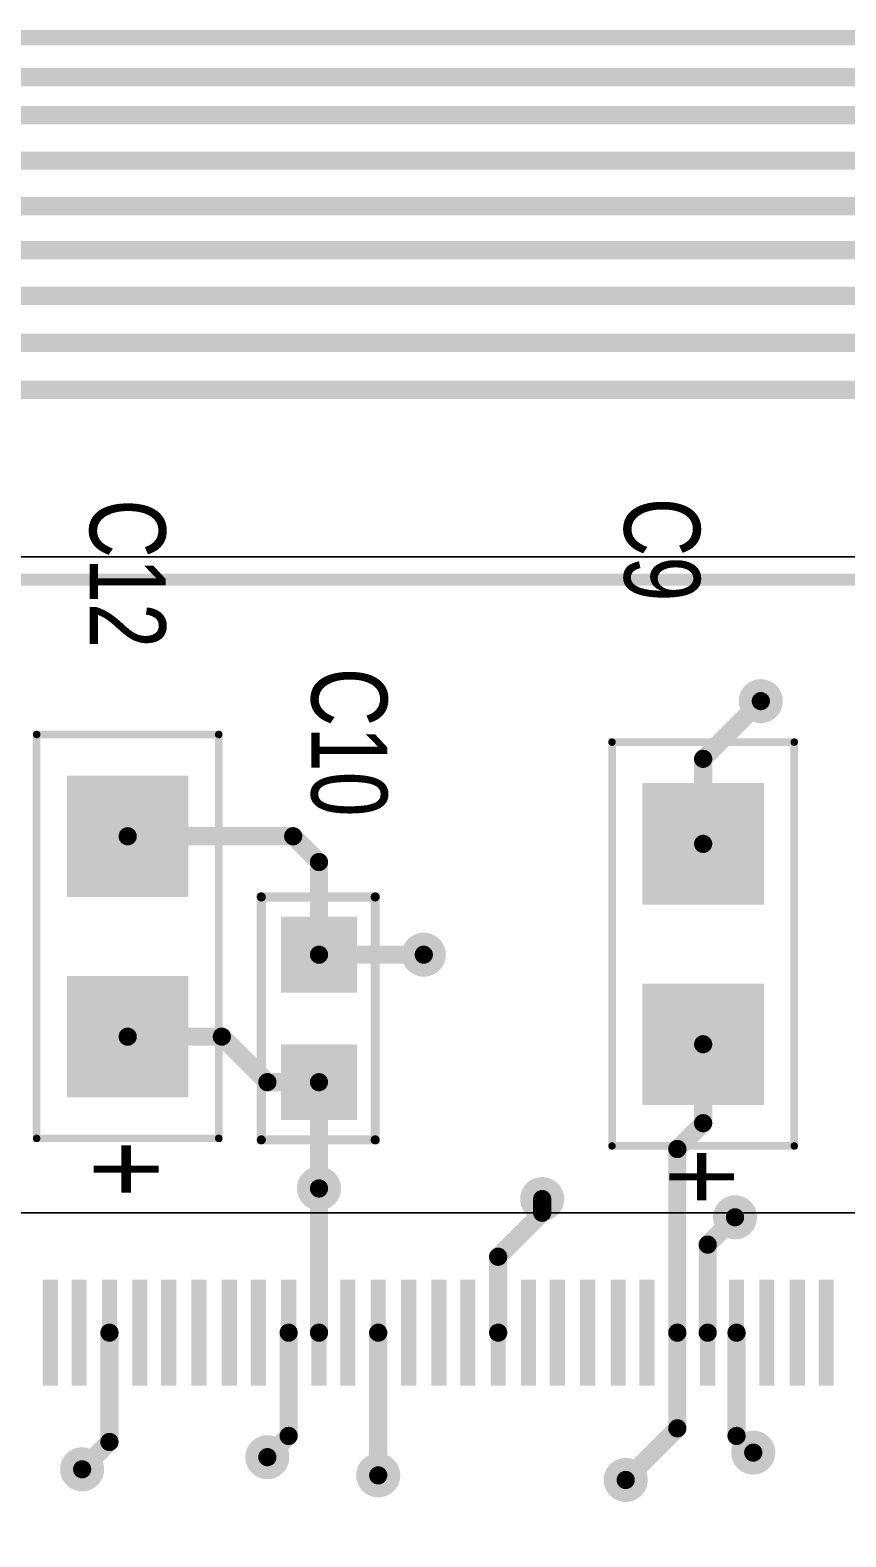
# Model space of a CAD drawing. Extents: x 0 to 8.76, y 0.02 to 4.83.
# Drawn here: x 5.888 to 6.425, y 3.838 to 4.831 of the extents above; entities that cross this region are included whole.
import ezdxf

# ---------------------------------------------------------------- set-up
doc = ezdxf.new("R2010")
doc.units = 0

msp = doc.modelspace()

# ---------------------------------------------------------------- linework, layer by layer
for points, const_width in [([(8.684, 0.028), (0.778, 0.029), (0.778, 4.826), (8.686, 4.826), (8.686, 0.028), (8.684, 0.028)], 0.01), ([(1.051, 2.331), (8.563, 2.331), (8.563, 4.484), (1.051, 4.484), (1.051, 2.331)], 0.001)]:
    msp.add_lwpolyline(points, close=True, dxfattribs=dict(const_width=const_width))
at = {"layer": 'DRL', "const_width": 0.01}
for points in [[(6.364, 4.389, 1), (6.374, 4.389, 1)], [(6.364, 4.389, 1), (6.374, 4.389, 1)], [(6.142, 4.222, 1), (6.152, 4.222, 1)], [(6.142, 4.222, 1), (6.152, 4.222, 1)], [(6.073, 4.068, 1), (6.083, 4.068, 1)], [(6.22, 4.061, 1), (6.23, 4.061, 1)], [(6.22, 4.061, 1), (6.23, 4.061, 1)], [(6.347, 4.049, 1), (6.357, 4.049, 1)], [(6.347, 4.049, 1), (6.357, 4.049, 1)], [(6.039, 3.891, 1), (6.049, 3.891, 1)], [(6.359, 3.894, 1), (6.369, 3.894, 1)], [(6.359, 3.894, 1), (6.369, 3.894, 1)], [(5.917, 3.883, 1), (5.927, 3.883, 1)], [(5.917, 3.883, 1), (5.927, 3.883, 1)], [(6.112, 3.879, 1), (6.122, 3.879, 1)], [(6.275, 3.876, 1), (6.285, 3.876, 1)], [(6.275, 3.876, 1), (6.285, 3.876, 1)]]:
    msp.add_lwpolyline(points, format="xyb", close=True, dxfattribs=at)
at = {"layer": 'FAB', "const_width": 0.01}
for points in [[(6.364, 4.389, 1), (6.374, 4.389, 1)], [(6.364, 4.389, 1), (6.374, 4.389, 1)], [(6.142, 4.222, 1), (6.152, 4.222, 1)], [(6.142, 4.222, 1), (6.152, 4.222, 1)], [(6.073, 4.068, 1), (6.083, 4.068, 1)], [(6.22, 4.061, 1), (6.23, 4.061, 1)], [(6.22, 4.061, 1), (6.23, 4.061, 1)], [(6.347, 4.049, 1), (6.357, 4.049, 1)], [(6.347, 4.049, 1), (6.357, 4.049, 1)], [(6.039, 3.891, 1), (6.049, 3.891, 1)], [(6.359, 3.894, 1), (6.369, 3.894, 1)], [(6.359, 3.894, 1), (6.369, 3.894, 1)], [(5.917, 3.883, 1), (5.927, 3.883, 1)], [(5.917, 3.883, 1), (5.927, 3.883, 1)], [(6.112, 3.879, 1), (6.122, 3.879, 1)], [(6.275, 3.876, 1), (6.285, 3.876, 1)], [(6.275, 3.876, 1), (6.285, 3.876, 1)]]:
    msp.add_lwpolyline(points, format="xyb", close=True, dxfattribs=at)
at = {"layer": 'GND', "const_width": 0.012}
for points in [[(6.363, 4.389, 1), (6.375, 4.389, 1)], [(6.363, 4.389, 1), (6.375, 4.389, 1)], [(6.141, 4.222, 1), (6.153, 4.222, 1)], [(6.141, 4.222, 1), (6.153, 4.222, 1)], [(6.072, 4.068, 1), (6.084, 4.068, 1)], [(6.219, 4.061, 1), (6.231, 4.061, 1)], [(6.219, 4.061, 1), (6.231, 4.061, 1)], [(6.346, 4.049, 1), (6.358, 4.049, 1)], [(6.346, 4.049, 1), (6.358, 4.049, 1)], [(6.038, 3.891, 1), (6.05, 3.891, 1)], [(6.358, 3.894, 1), (6.37, 3.894, 1)], [(6.358, 3.894, 1), (6.37, 3.894, 1)], [(5.916, 3.883, 1), (5.928, 3.883, 1)], [(5.916, 3.883, 1), (5.928, 3.883, 1)], [(6.111, 3.879, 1), (6.123, 3.879, 1)], [(6.274, 3.876, 1), (6.286, 3.876, 1)], [(6.274, 3.876, 1), (6.286, 3.876, 1)]]:
    msp.add_lwpolyline(points, format="xyb", close=True, dxfattribs=at)
at = {"layer": 'I10', "const_width": 0.012}
for points in [[(6.363, 4.389, 1), (6.375, 4.389, 1)], [(6.363, 4.389, 1), (6.375, 4.389, 1)], [(6.141, 4.222, 1), (6.153, 4.222, 1)], [(6.141, 4.222, 1), (6.153, 4.222, 1)], [(6.072, 4.068, 1), (6.084, 4.068, 1)], [(6.219, 4.061, 1), (6.231, 4.061, 1)], [(6.219, 4.061, 1), (6.231, 4.061, 1)], [(6.346, 4.049, 1), (6.358, 4.049, 1)], [(6.346, 4.049, 1), (6.358, 4.049, 1)], [(6.038, 3.891, 1), (6.05, 3.891, 1)], [(6.358, 3.894, 1), (6.37, 3.894, 1)], [(6.358, 3.894, 1), (6.37, 3.894, 1)], [(5.916, 3.883, 1), (5.928, 3.883, 1)], [(5.916, 3.883, 1), (5.928, 3.883, 1)], [(6.111, 3.879, 1), (6.123, 3.879, 1)], [(6.274, 3.876, 1), (6.286, 3.876, 1)], [(6.274, 3.876, 1), (6.286, 3.876, 1)]]:
    msp.add_lwpolyline(points, format="xyb", close=True, dxfattribs=at)
at = {"layer": 'I11', "const_width": 0.012}
for points in [[(6.363, 4.389, 1), (6.375, 4.389, 1)], [(6.363, 4.389, 1), (6.375, 4.389, 1)], [(6.141, 4.222, 1), (6.153, 4.222, 1)], [(6.141, 4.222, 1), (6.153, 4.222, 1)], [(6.072, 4.068, 1), (6.084, 4.068, 1)], [(6.219, 4.061, 1), (6.231, 4.061, 1)], [(6.219, 4.061, 1), (6.231, 4.061, 1)], [(6.346, 4.049, 1), (6.358, 4.049, 1)], [(6.346, 4.049, 1), (6.358, 4.049, 1)], [(6.038, 3.891, 1), (6.05, 3.891, 1)], [(6.358, 3.894, 1), (6.37, 3.894, 1)], [(6.358, 3.894, 1), (6.37, 3.894, 1)], [(5.916, 3.883, 1), (5.928, 3.883, 1)], [(5.916, 3.883, 1), (5.928, 3.883, 1)], [(6.111, 3.879, 1), (6.123, 3.879, 1)], [(6.274, 3.876, 1), (6.286, 3.876, 1)], [(6.274, 3.876, 1), (6.286, 3.876, 1)]]:
    msp.add_lwpolyline(points, format="xyb", close=True, dxfattribs=at)
at = {"layer": 'I12', "const_width": 0.012}
for points in [[(6.363, 4.389, 1), (6.375, 4.389, 1)], [(6.363, 4.389, 1), (6.375, 4.389, 1)], [(6.141, 4.222, 1), (6.153, 4.222, 1)], [(6.141, 4.222, 1), (6.153, 4.222, 1)], [(6.072, 4.068, 1), (6.084, 4.068, 1)], [(6.219, 4.061, 1), (6.231, 4.061, 1)], [(6.219, 4.061, 1), (6.231, 4.061, 1)], [(6.346, 4.049, 1), (6.358, 4.049, 1)], [(6.346, 4.049, 1), (6.358, 4.049, 1)], [(6.038, 3.891, 1), (6.05, 3.891, 1)], [(6.358, 3.894, 1), (6.37, 3.894, 1)], [(6.358, 3.894, 1), (6.37, 3.894, 1)], [(5.916, 3.883, 1), (5.928, 3.883, 1)], [(5.916, 3.883, 1), (5.928, 3.883, 1)], [(6.111, 3.879, 1), (6.123, 3.879, 1)], [(6.274, 3.876, 1), (6.286, 3.876, 1)], [(6.274, 3.876, 1), (6.286, 3.876, 1)]]:
    msp.add_lwpolyline(points, format="xyb", close=True, dxfattribs=at)
at = {"layer": 'IN3', "const_width": 0.012}
for points in [[(6.363, 4.389, 1), (6.375, 4.389, 1)], [(6.363, 4.389, 1), (6.375, 4.389, 1)], [(6.141, 4.222, 1), (6.153, 4.222, 1)], [(6.141, 4.222, 1), (6.153, 4.222, 1)], [(6.072, 4.068, 1), (6.084, 4.068, 1)], [(6.219, 4.061, 1), (6.231, 4.061, 1)], [(6.219, 4.061, 1), (6.231, 4.061, 1)], [(6.346, 4.049, 1), (6.358, 4.049, 1)], [(6.346, 4.049, 1), (6.358, 4.049, 1)], [(6.038, 3.891, 1), (6.05, 3.891, 1)], [(6.358, 3.894, 1), (6.37, 3.894, 1)], [(6.358, 3.894, 1), (6.37, 3.894, 1)], [(5.916, 3.883, 1), (5.928, 3.883, 1)], [(5.916, 3.883, 1), (5.928, 3.883, 1)], [(6.111, 3.879, 1), (6.123, 3.879, 1)], [(6.274, 3.876, 1), (6.286, 3.876, 1)], [(6.274, 3.876, 1), (6.286, 3.876, 1)]]:
    msp.add_lwpolyline(points, format="xyb", close=True, dxfattribs=at)
at = {"layer": 'IN4', "const_width": 0.012}
for points in [[(6.363, 4.389, 1), (6.375, 4.389, 1)], [(6.363, 4.389, 1), (6.375, 4.389, 1)], [(6.141, 4.222, 1), (6.153, 4.222, 1)], [(6.141, 4.222, 1), (6.153, 4.222, 1)], [(6.072, 4.068, 1), (6.084, 4.068, 1)], [(6.219, 4.061, 1), (6.231, 4.061, 1)], [(6.219, 4.061, 1), (6.231, 4.061, 1)], [(6.346, 4.049, 1), (6.358, 4.049, 1)], [(6.346, 4.049, 1), (6.358, 4.049, 1)], [(6.038, 3.891, 1), (6.05, 3.891, 1)], [(6.358, 3.894, 1), (6.37, 3.894, 1)], [(6.358, 3.894, 1), (6.37, 3.894, 1)], [(5.916, 3.883, 1), (5.928, 3.883, 1)], [(5.916, 3.883, 1), (5.928, 3.883, 1)], [(6.111, 3.879, 1), (6.123, 3.879, 1)], [(6.274, 3.876, 1), (6.286, 3.876, 1)], [(6.274, 3.876, 1), (6.286, 3.876, 1)]]:
    msp.add_lwpolyline(points, format="xyb", close=True, dxfattribs=at)
at = {"layer": 'IN5', "const_width": 0.012}
for points in [[(6.363, 4.389, 1), (6.375, 4.389, 1)], [(6.363, 4.389, 1), (6.375, 4.389, 1)], [(6.141, 4.222, 1), (6.153, 4.222, 1)], [(6.141, 4.222, 1), (6.153, 4.222, 1)], [(6.072, 4.068, 1), (6.084, 4.068, 1)], [(6.219, 4.061, 1), (6.231, 4.061, 1)], [(6.219, 4.061, 1), (6.231, 4.061, 1)], [(6.346, 4.049, 1), (6.358, 4.049, 1)], [(6.346, 4.049, 1), (6.358, 4.049, 1)], [(6.038, 3.891, 1), (6.05, 3.891, 1)], [(6.358, 3.894, 1), (6.37, 3.894, 1)], [(6.358, 3.894, 1), (6.37, 3.894, 1)], [(5.916, 3.883, 1), (5.928, 3.883, 1)], [(5.916, 3.883, 1), (5.928, 3.883, 1)], [(6.111, 3.879, 1), (6.123, 3.879, 1)], [(6.274, 3.876, 1), (6.286, 3.876, 1)], [(6.274, 3.876, 1), (6.286, 3.876, 1)]]:
    msp.add_lwpolyline(points, format="xyb", close=True, dxfattribs=at)
at = {"layer": 'IN6', "const_width": 0.012}
for points in [[(6.363, 4.389, 1), (6.375, 4.389, 1)], [(6.363, 4.389, 1), (6.375, 4.389, 1)], [(6.141, 4.222, 1), (6.153, 4.222, 1)], [(6.141, 4.222, 1), (6.153, 4.222, 1)], [(6.072, 4.068, 1), (6.084, 4.068, 1)], [(6.219, 4.061, 1), (6.231, 4.061, 1)], [(6.219, 4.061, 1), (6.231, 4.061, 1)], [(6.346, 4.049, 1), (6.358, 4.049, 1)], [(6.346, 4.049, 1), (6.358, 4.049, 1)], [(6.038, 3.891, 1), (6.05, 3.891, 1)], [(6.358, 3.894, 1), (6.37, 3.894, 1)], [(6.358, 3.894, 1), (6.37, 3.894, 1)], [(5.916, 3.883, 1), (5.928, 3.883, 1)], [(5.916, 3.883, 1), (5.928, 3.883, 1)], [(6.111, 3.879, 1), (6.123, 3.879, 1)], [(6.274, 3.876, 1), (6.286, 3.876, 1)], [(6.274, 3.876, 1), (6.286, 3.876, 1)]]:
    msp.add_lwpolyline(points, format="xyb", close=True, dxfattribs=at)
at = {"layer": 'IN7', "const_width": 0.012}
for points in [[(6.363, 4.389, 1), (6.375, 4.389, 1)], [(6.363, 4.389, 1), (6.375, 4.389, 1)], [(6.141, 4.222, 1), (6.153, 4.222, 1)], [(6.141, 4.222, 1), (6.153, 4.222, 1)], [(6.072, 4.068, 1), (6.084, 4.068, 1)], [(6.219, 4.061, 1), (6.231, 4.061, 1)], [(6.219, 4.061, 1), (6.231, 4.061, 1)], [(6.346, 4.049, 1), (6.358, 4.049, 1)], [(6.346, 4.049, 1), (6.358, 4.049, 1)], [(6.038, 3.891, 1), (6.05, 3.891, 1)], [(6.358, 3.894, 1), (6.37, 3.894, 1)], [(6.358, 3.894, 1), (6.37, 3.894, 1)], [(5.916, 3.883, 1), (5.928, 3.883, 1)], [(5.916, 3.883, 1), (5.928, 3.883, 1)], [(6.111, 3.879, 1), (6.123, 3.879, 1)], [(6.274, 3.876, 1), (6.286, 3.876, 1)], [(6.274, 3.876, 1), (6.286, 3.876, 1)]]:
    msp.add_lwpolyline(points, format="xyb", close=True, dxfattribs=at)
at = {"layer": 'IN8', "const_width": 0.012}
for points in [[(6.363, 4.389, 1), (6.375, 4.389, 1)], [(6.363, 4.389, 1), (6.375, 4.389, 1)], [(6.141, 4.222, 1), (6.153, 4.222, 1)], [(6.141, 4.222, 1), (6.153, 4.222, 1)], [(6.072, 4.068, 1), (6.084, 4.068, 1)], [(6.219, 4.061, 1), (6.231, 4.061, 1)], [(6.219, 4.061, 1), (6.231, 4.061, 1)], [(6.346, 4.049, 1), (6.358, 4.049, 1)], [(6.346, 4.049, 1), (6.358, 4.049, 1)], [(6.038, 3.891, 1), (6.05, 3.891, 1)], [(6.358, 3.894, 1), (6.37, 3.894, 1)], [(6.358, 3.894, 1), (6.37, 3.894, 1)], [(5.916, 3.883, 1), (5.928, 3.883, 1)], [(5.916, 3.883, 1), (5.928, 3.883, 1)], [(6.111, 3.879, 1), (6.123, 3.879, 1)], [(6.274, 3.876, 1), (6.286, 3.876, 1)], [(6.274, 3.876, 1), (6.286, 3.876, 1)]]:
    msp.add_lwpolyline(points, format="xyb", close=True, dxfattribs=at)
at = {"layer": 'IN9', "const_width": 0.012}
for points in [[(6.363, 4.389, 1), (6.375, 4.389, 1)], [(6.363, 4.389, 1), (6.375, 4.389, 1)], [(6.141, 4.222, 1), (6.153, 4.222, 1)], [(6.141, 4.222, 1), (6.153, 4.222, 1)], [(6.072, 4.068, 1), (6.084, 4.068, 1)], [(6.219, 4.061, 1), (6.231, 4.061, 1)], [(6.219, 4.061, 1), (6.231, 4.061, 1)], [(6.346, 4.049, 1), (6.358, 4.049, 1)], [(6.346, 4.049, 1), (6.358, 4.049, 1)], [(6.038, 3.891, 1), (6.05, 3.891, 1)], [(6.358, 3.894, 1), (6.37, 3.894, 1)], [(6.358, 3.894, 1), (6.37, 3.894, 1)], [(5.916, 3.883, 1), (5.928, 3.883, 1)], [(5.916, 3.883, 1), (5.928, 3.883, 1)], [(6.111, 3.879, 1), (6.123, 3.879, 1)], [(6.274, 3.876, 1), (6.286, 3.876, 1)], [(6.274, 3.876, 1), (6.286, 3.876, 1)]]:
    msp.add_lwpolyline(points, format="xyb", close=True, dxfattribs=at)
at = {"layer": 'NOT', "const_width": 0.01}
for points in [[(6.364, 4.389, 1), (6.374, 4.389, 1)], [(6.364, 4.389, 1), (6.374, 4.389, 1)], [(6.142, 4.222, 1), (6.152, 4.222, 1)], [(6.142, 4.222, 1), (6.152, 4.222, 1)], [(6.073, 4.068, 1), (6.083, 4.068, 1)], [(6.22, 4.061, 1), (6.23, 4.061, 1)], [(6.22, 4.061, 1), (6.23, 4.061, 1)], [(6.347, 4.049, 1), (6.357, 4.049, 1)], [(6.347, 4.049, 1), (6.357, 4.049, 1)], [(6.039, 3.891, 1), (6.049, 3.891, 1)], [(6.359, 3.894, 1), (6.369, 3.894, 1)], [(6.359, 3.894, 1), (6.369, 3.894, 1)], [(5.917, 3.883, 1), (5.927, 3.883, 1)], [(5.917, 3.883, 1), (5.927, 3.883, 1)], [(6.112, 3.879, 1), (6.122, 3.879, 1)], [(6.275, 3.876, 1), (6.285, 3.876, 1)], [(6.275, 3.876, 1), (6.285, 3.876, 1)]]:
    msp.add_lwpolyline(points, format="xyb", close=True, dxfattribs=at)
at = {"layer": 'PWR', "const_width": 0.012}
for points in [[(6.363, 4.389, 1), (6.375, 4.389, 1)], [(6.363, 4.389, 1), (6.375, 4.389, 1)], [(6.141, 4.222, 1), (6.153, 4.222, 1)], [(6.141, 4.222, 1), (6.153, 4.222, 1)], [(6.072, 4.068, 1), (6.084, 4.068, 1)], [(6.219, 4.061, 1), (6.231, 4.061, 1)], [(6.219, 4.061, 1), (6.231, 4.061, 1)], [(6.346, 4.049, 1), (6.358, 4.049, 1)], [(6.346, 4.049, 1), (6.358, 4.049, 1)], [(6.038, 3.891, 1), (6.05, 3.891, 1)], [(6.358, 3.894, 1), (6.37, 3.894, 1)], [(6.358, 3.894, 1), (6.37, 3.894, 1)], [(5.916, 3.883, 1), (5.928, 3.883, 1)], [(5.916, 3.883, 1), (5.928, 3.883, 1)], [(6.111, 3.879, 1), (6.123, 3.879, 1)], [(6.274, 3.876, 1), (6.286, 3.876, 1)], [(6.274, 3.876, 1), (6.286, 3.876, 1)]]:
    msp.add_lwpolyline(points, format="xyb", close=True, dxfattribs=at)
at = {"layer": 'SMT', "const_width": 0.015}
for points in [[(6.362, 4.389, 1), (6.376, 4.389, 1)], [(6.362, 4.389, 1), (6.376, 4.389, 1)], [(6.14, 4.222, 1), (6.154, 4.222, 1)], [(6.14, 4.222, 1), (6.154, 4.222, 1)], [(6.071, 4.068, 1), (6.085, 4.068, 1)], [(6.218, 4.061, 1), (6.232, 4.061, 1)], [(6.218, 4.061, 1), (6.232, 4.061, 1)], [(6.345, 4.049, 1), (6.359, 4.049, 1)], [(6.345, 4.049, 1), (6.359, 4.049, 1)], [(6.037, 3.891, 1), (6.051, 3.891, 1)], [(6.357, 3.894, 1), (6.371, 3.894, 1)], [(6.357, 3.894, 1), (6.371, 3.894, 1)], [(5.915, 3.883, 1), (5.929, 3.883, 1)], [(5.915, 3.883, 1), (5.929, 3.883, 1)], [(6.11, 3.879, 1), (6.124, 3.879, 1)], [(6.273, 3.876, 1), (6.287, 3.876, 1)], [(6.273, 3.876, 1), (6.287, 3.876, 1)]]:
    msp.add_lwpolyline(points, format="xyb", close=True, dxfattribs=at)
at = {"layer": 'SMT'}
for points in [[(5.912, 4.26), (5.992, 4.26), (5.912, 4.34), (5.992, 4.34)], [(6.291, 4.255), (6.371, 4.255), (6.291, 4.335), (6.371, 4.335)], [(6.053, 4.197), (6.103, 4.197), (6.053, 4.247), (6.103, 4.247)], [(5.912, 4.128), (5.992, 4.128), (5.912, 4.208), (5.992, 4.208)], [(6.291, 4.123), (6.371, 4.123), (6.291, 4.203), (6.371, 4.203)], [(6.053, 4.113), (6.103, 4.113), (6.053, 4.163), (6.103, 4.163)], [(5.896, 3.938), (5.906, 3.938), (5.896, 4.008), (5.906, 4.008)], [(5.915, 3.938), (5.925, 3.938), (5.915, 4.008), (5.925, 4.008)], [(5.935, 3.938), (5.945, 3.938), (5.935, 4.008), (5.945, 4.008)], [(5.955, 3.938), (5.965, 3.938), (5.955, 4.008), (5.965, 4.008)], [(5.974, 3.938), (5.984, 3.938), (5.974, 4.008), (5.984, 4.008)], [(5.994, 3.938), (6.004, 3.938), (5.994, 4.008), (6.004, 4.008)], [(6.014, 3.938), (6.024, 3.938), (6.014, 4.008), (6.024, 4.008)], [(6.033, 3.938), (6.043, 3.938), (6.033, 4.008), (6.043, 4.008)], [(6.053, 3.938), (6.063, 3.938), (6.053, 4.008), (6.063, 4.008)], [(6.073, 3.938), (6.083, 3.938), (6.073, 4.008), (6.083, 4.008)], [(6.092, 3.938), (6.102, 3.938), (6.092, 4.008), (6.102, 4.008)], [(6.112, 3.938), (6.122, 3.938), (6.112, 4.008), (6.122, 4.008)], [(6.132, 3.938), (6.142, 3.938), (6.132, 4.008), (6.142, 4.008)], [(6.152, 3.938), (6.162, 3.938), (6.152, 4.008), (6.162, 4.008)], [(6.171, 3.938), (6.181, 3.938), (6.171, 4.008), (6.181, 4.008)], [(6.191, 3.938), (6.201, 3.938), (6.191, 4.008), (6.201, 4.008)], [(6.211, 3.938), (6.221, 3.938), (6.211, 4.008), (6.221, 4.008)], [(6.23, 3.938), (6.24, 3.938), (6.23, 4.008), (6.24, 4.008)], [(6.25, 3.938), (6.26, 3.938), (6.25, 4.008), (6.26, 4.008)], [(6.27, 3.938), (6.28, 3.938), (6.27, 4.008), (6.28, 4.008)], [(6.289, 3.938), (6.299, 3.938), (6.289, 4.008), (6.299, 4.008)], [(6.309, 3.938), (6.319, 3.938), (6.309, 4.008), (6.319, 4.008)], [(6.329, 3.938), (6.339, 3.938), (6.329, 4.008), (6.339, 4.008)], [(6.348, 3.938), (6.358, 3.938), (6.348, 4.008), (6.358, 4.008)], [(6.368, 3.938), (6.378, 3.938), (6.368, 4.008), (6.378, 4.008)], [(6.388, 3.938), (6.398, 3.938), (6.388, 4.008), (6.398, 4.008)], [(6.407, 3.938), (6.417, 3.938), (6.407, 4.008), (6.417, 4.008)]]:
    msp.add_solid(points, dxfattribs=at)
at = {"layer": 'SPT'}
for points in [[(5.912, 4.26), (5.992, 4.26), (5.912, 4.34), (5.992, 4.34)], [(6.291, 4.255), (6.371, 4.255), (6.291, 4.335), (6.371, 4.335)], [(6.053, 4.197), (6.103, 4.197), (6.053, 4.247), (6.103, 4.247)], [(5.912, 4.128), (5.992, 4.128), (5.912, 4.208), (5.992, 4.208)], [(6.291, 4.123), (6.371, 4.123), (6.291, 4.203), (6.371, 4.203)], [(6.053, 4.113), (6.103, 4.113), (6.053, 4.163), (6.103, 4.163)], [(5.896, 3.938), (5.906, 3.938), (5.896, 4.008), (5.906, 4.008)], [(5.915, 3.938), (5.925, 3.938), (5.915, 4.008), (5.925, 4.008)], [(5.935, 3.938), (5.945, 3.938), (5.935, 4.008), (5.945, 4.008)], [(5.955, 3.938), (5.965, 3.938), (5.955, 4.008), (5.965, 4.008)], [(5.974, 3.938), (5.984, 3.938), (5.974, 4.008), (5.984, 4.008)], [(5.994, 3.938), (6.004, 3.938), (5.994, 4.008), (6.004, 4.008)], [(6.014, 3.938), (6.024, 3.938), (6.014, 4.008), (6.024, 4.008)], [(6.033, 3.938), (6.043, 3.938), (6.033, 4.008), (6.043, 4.008)], [(6.053, 3.938), (6.063, 3.938), (6.053, 4.008), (6.063, 4.008)], [(6.073, 3.938), (6.083, 3.938), (6.073, 4.008), (6.083, 4.008)], [(6.092, 3.938), (6.102, 3.938), (6.092, 4.008), (6.102, 4.008)], [(6.112, 3.938), (6.122, 3.938), (6.112, 4.008), (6.122, 4.008)], [(6.132, 3.938), (6.142, 3.938), (6.132, 4.008), (6.142, 4.008)], [(6.152, 3.938), (6.162, 3.938), (6.152, 4.008), (6.162, 4.008)], [(6.171, 3.938), (6.181, 3.938), (6.171, 4.008), (6.181, 4.008)], [(6.191, 3.938), (6.201, 3.938), (6.191, 4.008), (6.201, 4.008)], [(6.211, 3.938), (6.221, 3.938), (6.211, 4.008), (6.221, 4.008)], [(6.23, 3.938), (6.24, 3.938), (6.23, 4.008), (6.24, 4.008)], [(6.25, 3.938), (6.26, 3.938), (6.25, 4.008), (6.26, 4.008)], [(6.27, 3.938), (6.28, 3.938), (6.27, 4.008), (6.28, 4.008)], [(6.289, 3.938), (6.299, 3.938), (6.289, 4.008), (6.299, 4.008)], [(6.309, 3.938), (6.319, 3.938), (6.309, 4.008), (6.319, 4.008)], [(6.329, 3.938), (6.339, 3.938), (6.329, 4.008), (6.339, 4.008)], [(6.348, 3.938), (6.358, 3.938), (6.348, 4.008), (6.358, 4.008)], [(6.368, 3.938), (6.378, 3.938), (6.368, 4.008), (6.378, 4.008)], [(6.388, 3.938), (6.398, 3.938), (6.388, 4.008), (6.398, 4.008)], [(6.407, 3.938), (6.417, 3.938), (6.407, 4.008), (6.417, 4.008)]]:
    msp.add_solid(points, dxfattribs=at)
at = {"layer": 'SST'}
for points, const_width in [([(1.066, 4.467), (1.066, 2.346), (8.547, 2.346), (8.548, 2.365), (8.548, 4.469), (1.067, 4.469), (1.067, 4.468), (1.066, 4.467)], 0.008), ([(5.892, 4.101), (5.892, 4.367), (6.012, 4.367), (6.012, 4.101), (5.892, 4.101)], 0.005), ([(6.271, 4.096), (6.271, 4.362), (6.391, 4.362), (6.391, 4.096), (6.271, 4.096)], 0.005), ([(6.115, 4.26), (6.115, 4.1), (6.115, 4.1), (6.04, 4.1), (6.04, 4.26), (6.115, 4.26)], 0.006)]:
    msp.add_lwpolyline(points, close=True, dxfattribs=dict(at, const_width=const_width))
for points, const_width in [([(5.8908, 4.367, 1), (5.8933, 4.367, 1)], 0.0025), ([(6.0107, 4.367, 1), (6.0132, 4.367, 1)], 0.0025), ([(6.2698, 4.362, 1), (6.2722, 4.362, 1)], 0.0025), ([(6.3898, 4.362, 1), (6.3922, 4.362, 1)], 0.0025), ([(6.0385, 4.26, 1), (6.0415, 4.26, 1)], 0.003), ([(6.1135, 4.26, 1), (6.1165, 4.26, 1)], 0.003), ([(6.1135, 4.26, 1), (6.1165, 4.26, 1)], 0.003), ([(5.8908, 4.101, 1), (5.8933, 4.101, 1)], 0.0025), ([(5.8908, 4.101, 1), (5.8933, 4.101, 1)], 0.0025), ([(6.0107, 4.101, 1), (6.0132, 4.101, 1)], 0.0025), ([(6.0385, 4.1, 1), (6.0415, 4.1, 1)], 0.003), ([(6.1135, 4.1, 1), (6.1165, 4.1, 1)], 0.003), ([(6.1135, 4.1, 1), (6.1165, 4.1, 1)], 0.003), ([(6.2698, 4.096, 1), (6.2722, 4.096, 1)], 0.0025), ([(6.2698, 4.096, 1), (6.2722, 4.096, 1)], 0.0025), ([(6.3898, 4.096, 1), (6.3922, 4.096, 1)], 0.0025)]:
    msp.add_lwpolyline(points, format="xyb", close=True, dxfattribs=dict(at, const_width=const_width))
at = {"layer": 'SST', "const_width": 0.001}
msp.add_lwpolyline([(5.406, 4.052), (6.746, 4.052), (6.746, 2.692), (5.386, 2.692), (5.386, 4.052), (5.426, 4.052)], dxfattribs=at)
at = {"layer": 'TOP', "const_width": 0.012}
for points in [[(0.977, 4.8), (7.986, 4.8)], [(0.992, 4.775), (7.969, 4.775)], [(1.005, 4.745), (7.953, 4.745)], [(7.831, 4.715), (1.017, 4.715)], [(1.034, 4.686), (7.793, 4.686)], [(1.052, 4.656), (7.756, 4.656)], [(7.722, 4.625), (1.079, 4.625)], [(1.103, 4.594), (7.699, 4.594)], [(6.331, 4.351), (6.369, 4.389)], [(6.369, 4.389), (6.331, 4.351)], [(6.331, 4.295), (6.331, 4.351)], [(6.331, 4.351), (6.331, 4.295)], [(5.952, 4.3), (6.061, 4.3)], [(6.061, 4.3), (6.078, 4.283)], [(6.078, 4.283), (6.078, 4.222)], [(6.147, 4.222), (6.078, 4.222)], [(6.147, 4.222), (6.078, 4.222)], [(5.952, 4.168), (6.014, 4.168)], [(6.014, 4.168), (6.044, 4.138)], [(6.331, 4.163), (6.331, 4.111)], [(6.044, 4.138), (6.078, 4.138)], [(6.078, 4.068), (6.078, 4.138)], [(6.078, 4.138), (6.078, 4.138)], [(6.331, 4.111), (6.314, 4.094)], [(6.314, 4.094), (6.314, 3.973)], [(6.078, 3.973), (6.078, 4.068)], [(6.225, 4.052), (6.225, 4.061)], [(6.225, 4.052), (6.225, 4.061)], [(6.196, 4.023), (6.225, 4.052)], [(6.196, 4.023), (6.225, 4.052)], [(6.352, 4.049), (6.334, 4.031)], [(6.334, 4.031), (6.352, 4.049)], [(6.334, 4.031), (6.334, 3.973)], [(6.334, 3.973), (6.334, 4.031)], [(6.196, 3.973), (6.196, 4.023)], [(6.196, 3.973), (6.196, 4.023)], [(5.94, 3.973), (5.94, 3.901)], [(5.94, 3.901), (5.94, 3.973)], [(6.058, 3.905), (6.058, 3.973)], [(6.117, 3.973), (6.117, 3.879)], [(6.314, 3.973), (6.314, 3.91)], [(6.314, 3.91), (6.314, 3.973)], [(6.353, 3.905), (6.353, 3.973)], [(6.353, 3.905), (6.353, 3.973)], [(6.044, 3.891), (6.058, 3.905)], [(6.314, 3.91), (6.28, 3.876)], [(6.28, 3.876), (6.314, 3.91)], [(6.364, 3.894), (6.353, 3.905)], [(6.364, 3.894), (6.353, 3.905)], [(5.94, 3.901), (5.922, 3.883)], [(5.922, 3.883), (5.94, 3.901)]]:
    msp.add_lwpolyline(points, dxfattribs=at)
at = {"layer": 'TOP'}
for points, const_width in [([(6.363, 4.389, 1), (6.375, 4.389, 1)], 0.012), ([(6.363, 4.389, 1), (6.375, 4.389, 1)], 0.012), ([(6.366, 4.389, 1), (6.372, 4.389, 1)], 0.006), ([(6.366, 4.389, 1), (6.372, 4.389, 1)], 0.006), ([(6.328, 4.351, 1), (6.334, 4.351, 1)], 0.006), ([(6.328, 4.351, 1), (6.334, 4.351, 1)], 0.006), ([(6.328, 4.351, 1), (6.334, 4.351, 1)], 0.006), ([(6.328, 4.351, 1), (6.334, 4.351, 1)], 0.006), ([(5.949, 4.3, 1), (5.955, 4.3, 1)], 0.006), ([(6.058, 4.3, 1), (6.064, 4.3, 1)], 0.006), ([(6.058, 4.3, 1), (6.064, 4.3, 1)], 0.006), ([(6.328, 4.295, 1), (6.334, 4.295, 1)], 0.006), ([(6.328, 4.295, 1), (6.334, 4.295, 1)], 0.006), ([(6.075, 4.283, 1), (6.081, 4.283, 1)], 0.006), ([(6.075, 4.283, 1), (6.081, 4.283, 1)], 0.006), ([(6.141, 4.222, 1), (6.153, 4.222, 1)], 0.012), ([(6.141, 4.222, 1), (6.153, 4.222, 1)], 0.012), ([(6.075, 4.222, 1), (6.081, 4.222, 1)], 0.006), ([(6.075, 4.222, 1), (6.081, 4.222, 1)], 0.006), ([(6.075, 4.222, 1), (6.081, 4.222, 1)], 0.006), ([(6.144, 4.222, 1), (6.15, 4.222, 1)], 0.006), ([(6.144, 4.222, 1), (6.15, 4.222, 1)], 0.006), ([(5.949, 4.168, 1), (5.955, 4.168, 1)], 0.006), ([(6.011, 4.168, 1), (6.017, 4.168, 1)], 0.006), ([(6.011, 4.168, 1), (6.017, 4.168, 1)], 0.006), ([(6.328, 4.163, 1), (6.334, 4.163, 1)], 0.006), ([(6.041, 4.138, 1), (6.047, 4.138, 1)], 0.006), ([(6.041, 4.138, 1), (6.047, 4.138, 1)], 0.006), ([(6.075, 4.138, 1), (6.081, 4.138, 1)], 0.006), ([(6.075, 4.138, 1), (6.081, 4.138, 1)], 0.006), ([(6.075, 4.138, 1), (6.081, 4.138, 1)], 0.006), ([(6.075, 4.138, 1), (6.081, 4.138, 1)], 0.006), ([(6.328, 4.111, 1), (6.334, 4.111, 1)], 0.006), ([(6.328, 4.111, 1), (6.334, 4.111, 1)], 0.006), ([(6.311, 4.094, 1), (6.317, 4.094, 1)], 0.006), ([(6.311, 4.094, 1), (6.317, 4.094, 1)], 0.006), ([(6.072, 4.068, 1), (6.084, 4.068, 1)], 0.012), ([(6.075, 4.068, 1), (6.081, 4.068, 1)], 0.006), ([(6.075, 4.068, 1), (6.081, 4.068, 1)], 0.006), ([(6.219, 4.061, 1), (6.231, 4.061, 1)], 0.012), ([(6.219, 4.061, 1), (6.231, 4.061, 1)], 0.012), ([(6.222, 4.061, 1), (6.228, 4.061, 1)], 0.006), ([(6.222, 4.061, 1), (6.228, 4.061, 1)], 0.006), ([(6.346, 4.049, 1), (6.358, 4.049, 1)], 0.012), ([(6.346, 4.049, 1), (6.358, 4.049, 1)], 0.012), ([(6.222, 4.052, 1), (6.228, 4.052, 1)], 0.006), ([(6.222, 4.052, 1), (6.228, 4.052, 1)], 0.006), ([(6.222, 4.052, 1), (6.228, 4.052, 1)], 0.006), ([(6.222, 4.052, 1), (6.228, 4.052, 1)], 0.006), ([(6.349, 4.049, 1), (6.355, 4.049, 1)], 0.006), ([(6.349, 4.049, 1), (6.355, 4.049, 1)], 0.006), ([(6.331, 4.031, 1), (6.337, 4.031, 1)], 0.006), ([(6.331, 4.031, 1), (6.337, 4.031, 1)], 0.006), ([(6.331, 4.031, 1), (6.337, 4.031, 1)], 0.006), ([(6.331, 4.031, 1), (6.337, 4.031, 1)], 0.006), ([(6.193, 4.023, 1), (6.199, 4.023, 1)], 0.006), ([(6.193, 4.023, 1), (6.199, 4.023, 1)], 0.006), ([(6.193, 4.023, 1), (6.199, 4.023, 1)], 0.006), ([(6.193, 4.023, 1), (6.199, 4.023, 1)], 0.006), ([(5.937, 3.973, 1), (5.943, 3.973, 1)], 0.006), ([(5.937, 3.973, 1), (5.943, 3.973, 1)], 0.006), ([(6.055, 3.973, 1), (6.061, 3.973, 1)], 0.006), ([(6.075, 3.973, 1), (6.081, 3.973, 1)], 0.006), ([(6.114, 3.973, 1), (6.12, 3.973, 1)], 0.006), ([(6.193, 3.973, 1), (6.199, 3.973, 1)], 0.006), ([(6.193, 3.973, 1), (6.199, 3.973, 1)], 0.006), ([(6.311, 3.973, 1), (6.317, 3.973, 1)], 0.006), ([(6.311, 3.973, 1), (6.317, 3.973, 1)], 0.006), ([(6.311, 3.973, 1), (6.317, 3.973, 1)], 0.006), ([(6.331, 3.973, 1), (6.337, 3.973, 1)], 0.006), ([(6.331, 3.973, 1), (6.337, 3.973, 1)], 0.006), ([(6.35, 3.973, 1), (6.356, 3.973, 1)], 0.006), ([(6.35, 3.973, 1), (6.356, 3.973, 1)], 0.006), ([(6.055, 3.905, 1), (6.061, 3.905, 1)], 0.006), ([(6.055, 3.905, 1), (6.061, 3.905, 1)], 0.006), ([(6.311, 3.91, 1), (6.317, 3.91, 1)], 0.006), ([(6.311, 3.91, 1), (6.317, 3.91, 1)], 0.006), ([(6.311, 3.91, 1), (6.317, 3.91, 1)], 0.006), ([(6.311, 3.91, 1), (6.317, 3.91, 1)], 0.006), ([(6.35, 3.905, 1), (6.356, 3.905, 1)], 0.006), ([(6.35, 3.905, 1), (6.356, 3.905, 1)], 0.006), ([(6.35, 3.905, 1), (6.356, 3.905, 1)], 0.006), ([(6.35, 3.905, 1), (6.356, 3.905, 1)], 0.006), ([(5.937, 3.901, 1), (5.943, 3.901, 1)], 0.006), ([(5.937, 3.901, 1), (5.943, 3.901, 1)], 0.006), ([(5.937, 3.901, 1), (5.943, 3.901, 1)], 0.006), ([(5.937, 3.901, 1), (5.943, 3.901, 1)], 0.006), ([(6.038, 3.891, 1), (6.05, 3.891, 1)], 0.012), ([(6.358, 3.894, 1), (6.37, 3.894, 1)], 0.012), ([(6.358, 3.894, 1), (6.37, 3.894, 1)], 0.012), ([(5.916, 3.883, 1), (5.928, 3.883, 1)], 0.012), ([(5.916, 3.883, 1), (5.928, 3.883, 1)], 0.012), ([(6.041, 3.891, 1), (6.047, 3.891, 1)], 0.006), ([(6.111, 3.879, 1), (6.123, 3.879, 1)], 0.012), ([(6.361, 3.894, 1), (6.367, 3.894, 1)], 0.006), ([(6.361, 3.894, 1), (6.367, 3.894, 1)], 0.006), ([(5.919, 3.883, 1), (5.925, 3.883, 1)], 0.006), ([(5.919, 3.883, 1), (5.925, 3.883, 1)], 0.006), ([(6.114, 3.879, 1), (6.12, 3.879, 1)], 0.006), ([(6.274, 3.876, 1), (6.286, 3.876, 1)], 0.012), ([(6.274, 3.876, 1), (6.286, 3.876, 1)], 0.012), ([(6.277, 3.876, 1), (6.283, 3.876, 1)], 0.006), ([(6.277, 3.876, 1), (6.283, 3.876, 1)], 0.006)]:
    msp.add_lwpolyline(points, format="xyb", close=True, dxfattribs=dict(at, const_width=const_width))
for points in [[(5.912, 4.26), (5.992, 4.26), (5.912, 4.34), (5.992, 4.34)], [(6.291, 4.255), (6.371, 4.255), (6.291, 4.335), (6.371, 4.335)], [(6.053, 4.197), (6.103, 4.197), (6.053, 4.247), (6.103, 4.247)], [(5.912, 4.128), (5.992, 4.128), (5.912, 4.208), (5.992, 4.208)], [(6.291, 4.123), (6.371, 4.123), (6.291, 4.203), (6.371, 4.203)], [(6.053, 4.113), (6.103, 4.113), (6.053, 4.163), (6.103, 4.163)], [(5.896, 3.938), (5.906, 3.938), (5.896, 4.008), (5.906, 4.008)], [(5.915, 3.938), (5.925, 3.938), (5.915, 4.008), (5.925, 4.008)], [(5.935, 3.938), (5.945, 3.938), (5.935, 4.008), (5.945, 4.008)], [(5.955, 3.938), (5.965, 3.938), (5.955, 4.008), (5.965, 4.008)], [(5.974, 3.938), (5.984, 3.938), (5.974, 4.008), (5.984, 4.008)], [(5.994, 3.938), (6.004, 3.938), (5.994, 4.008), (6.004, 4.008)], [(6.014, 3.938), (6.024, 3.938), (6.014, 4.008), (6.024, 4.008)], [(6.033, 3.938), (6.043, 3.938), (6.033, 4.008), (6.043, 4.008)], [(6.053, 3.938), (6.063, 3.938), (6.053, 4.008), (6.063, 4.008)], [(6.073, 3.938), (6.083, 3.938), (6.073, 4.008), (6.083, 4.008)], [(6.092, 3.938), (6.102, 3.938), (6.092, 4.008), (6.102, 4.008)], [(6.112, 3.938), (6.122, 3.938), (6.112, 4.008), (6.122, 4.008)], [(6.132, 3.938), (6.142, 3.938), (6.132, 4.008), (6.142, 4.008)], [(6.152, 3.938), (6.162, 3.938), (6.152, 4.008), (6.162, 4.008)], [(6.171, 3.938), (6.181, 3.938), (6.171, 4.008), (6.181, 4.008)], [(6.191, 3.938), (6.201, 3.938), (6.191, 4.008), (6.201, 4.008)], [(6.211, 3.938), (6.221, 3.938), (6.211, 4.008), (6.221, 4.008)], [(6.23, 3.938), (6.24, 3.938), (6.23, 4.008), (6.24, 4.008)], [(6.25, 3.938), (6.26, 3.938), (6.25, 4.008), (6.26, 4.008)], [(6.27, 3.938), (6.28, 3.938), (6.27, 4.008), (6.28, 4.008)], [(6.289, 3.938), (6.299, 3.938), (6.289, 4.008), (6.299, 4.008)], [(6.309, 3.938), (6.319, 3.938), (6.309, 4.008), (6.319, 4.008)], [(6.329, 3.938), (6.339, 3.938), (6.329, 4.008), (6.339, 4.008)], [(6.348, 3.938), (6.358, 3.938), (6.348, 4.008), (6.358, 4.008)], [(6.368, 3.938), (6.378, 3.938), (6.368, 4.008), (6.378, 4.008)], [(6.388, 3.938), (6.398, 3.938), (6.388, 4.008), (6.398, 4.008)], [(6.407, 3.938), (6.417, 3.938), (6.407, 4.008), (6.417, 4.008)]]:
    msp.add_solid(points, dxfattribs=at)

# ---------------------------------------------------------------- texts
at = {"layer": 'SST', "width": 0.8}
for s, height, rotation, p in [('C12', 0.05, 270, (5.927, 4.522)), ('C9', 0.05, 270, (6.279, 4.523)), ('C10', 0.05, 270, (6.073, 4.411)), ('+', 0.06, 90, (5.98, 4.062)), ('+', 0.06, 90, (6.359, 4.057))]:
    msp.add_text(s, height=height, rotation=rotation, dxfattribs=at).set_placement(p)

doc.saveas('drawing.dxf')
